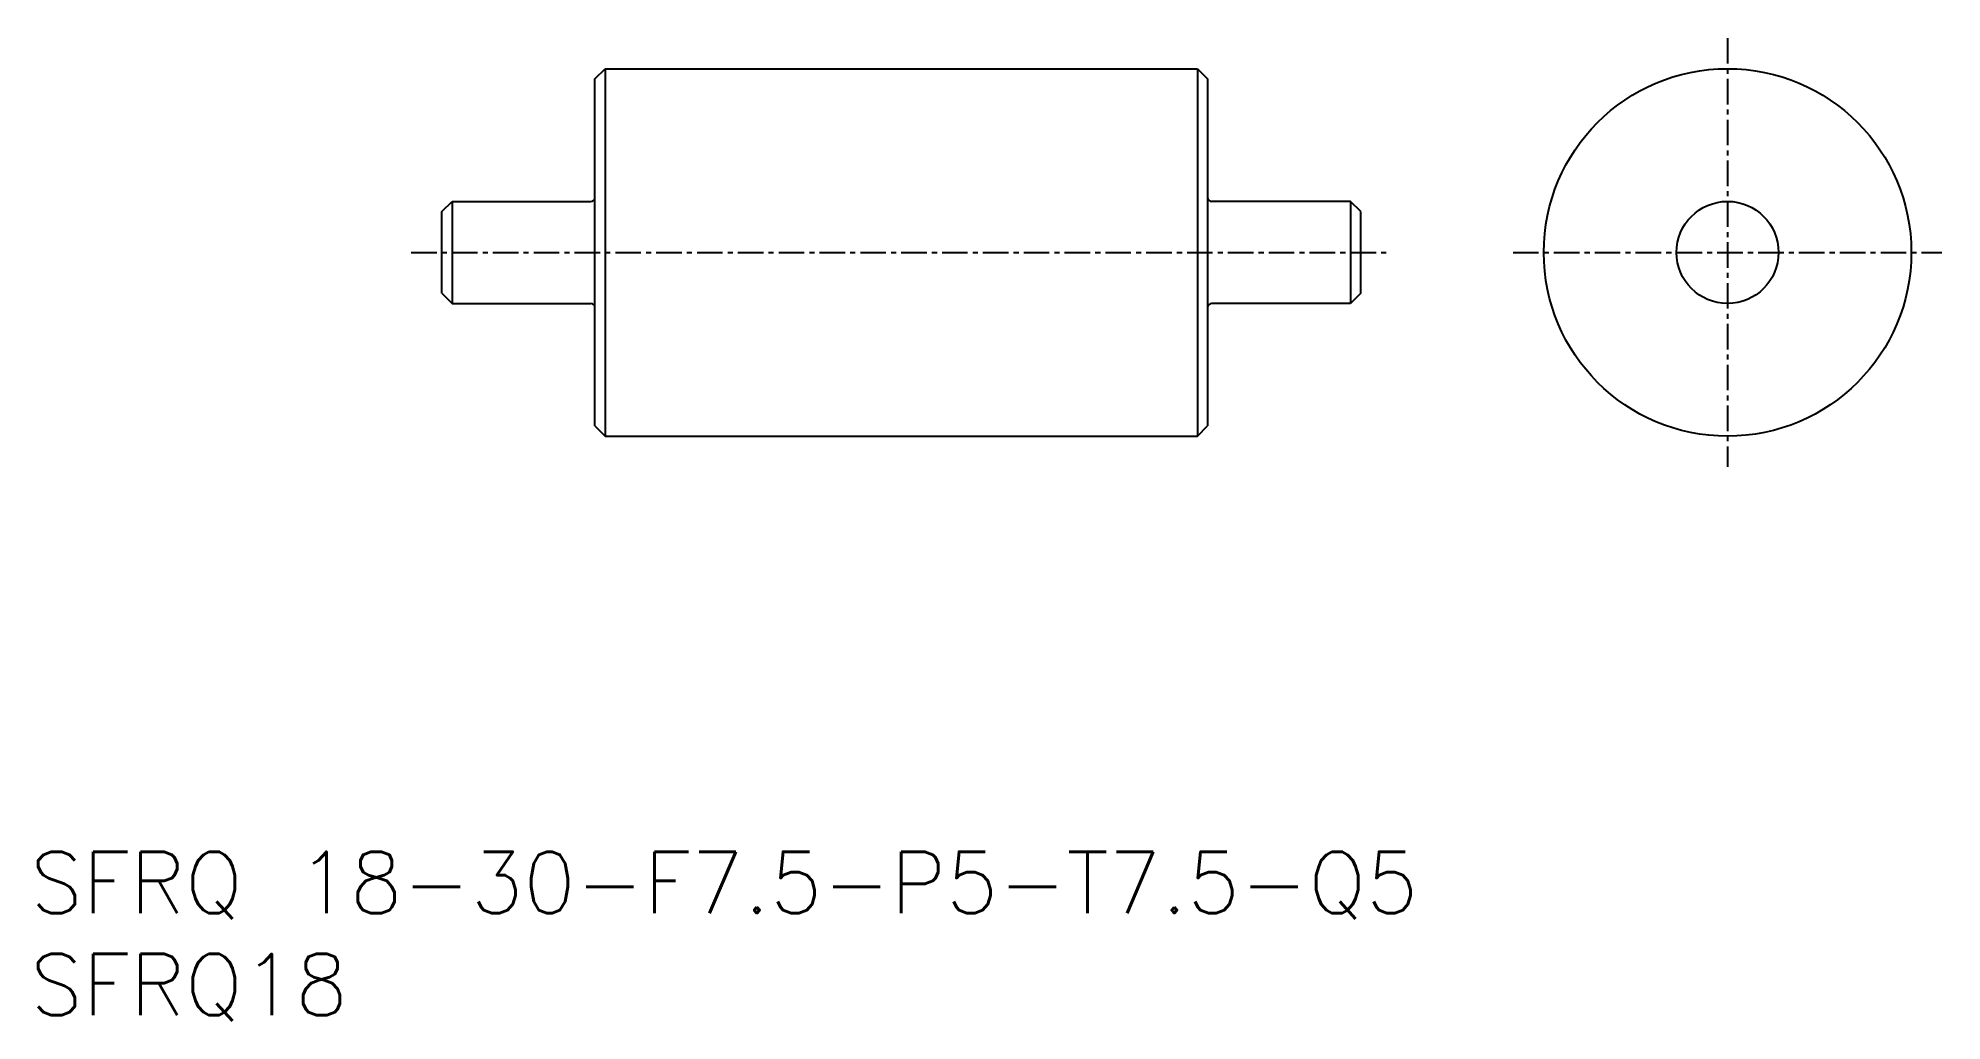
# Model space of a CAD drawing. Extents: x 45.2 to 138.4, y 37 to 85.2.
import ezdxf
from ezdxf.enums import TextEntityAlignment as Align

# ---------------------------------------------------------------- set-up
doc = ezdxf.new("R2010")
doc.units = 0
doc.linetypes.add('CENTER', pattern=[2, 1.25, -0.25, 0.25, -0.25])
doc.layers.get('0').update_dxf_attribs({"linetype": 'CONTINUOUS'})
doc.layers.add('CENTER', color=1, linetype='CENTER')
doc.styles.get("Standard").update_dxf_attribs({"font": 'txt.shx', "bigfont": 'extfont.shx'})

msp = doc.modelspace()

# ---------------------------------------------------------------- linework, layer by layer
at = {"color": 7, "linetype": 'CONTINUOUS'}
for p, q in [((72.442, 83.152), (72.942, 83.652)), ((72.442, 66.152), (72.442, 83.152)), ((72.942, 83.652), (101.942, 83.652)), ((72.942, 83.652), (72.942, 65.652)), ((101.942, 83.652), (102.442, 83.152)), ((101.942, 83.652), (101.942, 65.652)), ((102.442, 83.152), (102.442, 66.152)), ((64.942, 76.652), (65.442, 77.152)), ((64.942, 72.652), (64.942, 76.652)), ((65.442, 77.152), (72.242, 77.152)), ((65.442, 77.152), (65.442, 72.152)), ((72.942, 77.152), (72.942, 77.152)), ((101.942, 77.152), (101.942, 77.152)), ((109.442, 77.152), (102.642, 77.152)), ((109.942, 76.652), (109.442, 77.152)), ((109.442, 77.152), (109.442, 72.152)), ((109.942, 72.652), (109.942, 76.652)), ((64.942, 72.652), (65.442, 72.152)), ((65.442, 72.152), (72.242, 72.152)), ((72.942, 72.152), (72.942, 72.152)), ((101.942, 72.152), (101.942, 72.152)), ((109.442, 72.152), (102.642, 72.152)), ((109.942, 72.652), (109.442, 72.152)), ((72.442, 66.152), (72.942, 65.652)), ((72.942, 65.652), (101.942, 65.652)), ((101.942, 65.652), (102.442, 66.152))]:
    msp.add_line(p, q, dxfattribs=at)
for p, q in [((72.942, 74.652), (72.942, 74.652)), ((101.942, 74.652), (101.942, 74.652))]:
    msp.add_line(p, q)
for radius in [9, 2.5]:
    msp.add_circle((127.908, 74.652), radius, dxfattribs=at)
for centre, start, end in [((72.242, 77.352), 270, 0), ((102.642, 77.352), 180, 270), ((72.242, 71.952), 0, 90), ((102.642, 71.952), 90, 180)]:
    msp.add_arc(centre, 0.2, start, end, dxfattribs=at)
at = {"layer": 'CENTER', "color": 1, "linetype": 'CENTER'}
for p, q in [((127.908, 85.152), (127.908, 64.152)), ((63.442, 74.652), (111.442, 74.652)), ((117.408, 74.652), (138.408, 74.652))]:
    msp.add_line(p, q, dxfattribs=at)

# ---------------------------------------------------------------- texts
at = {"color": 7, "linetype": 'CONTINUOUS'}
for s, p in [('SFRQ 18-30-F7.5-P5-T7.5-Q5', (44.782, 43.795)), ('SFRQ18', (44.782, 38.795))]:
    msp.add_text(s, height=3, dxfattribs=at).set_placement(p, align=Align.MIDDLE_LEFT)

doc.saveas('drawing.dxf')
